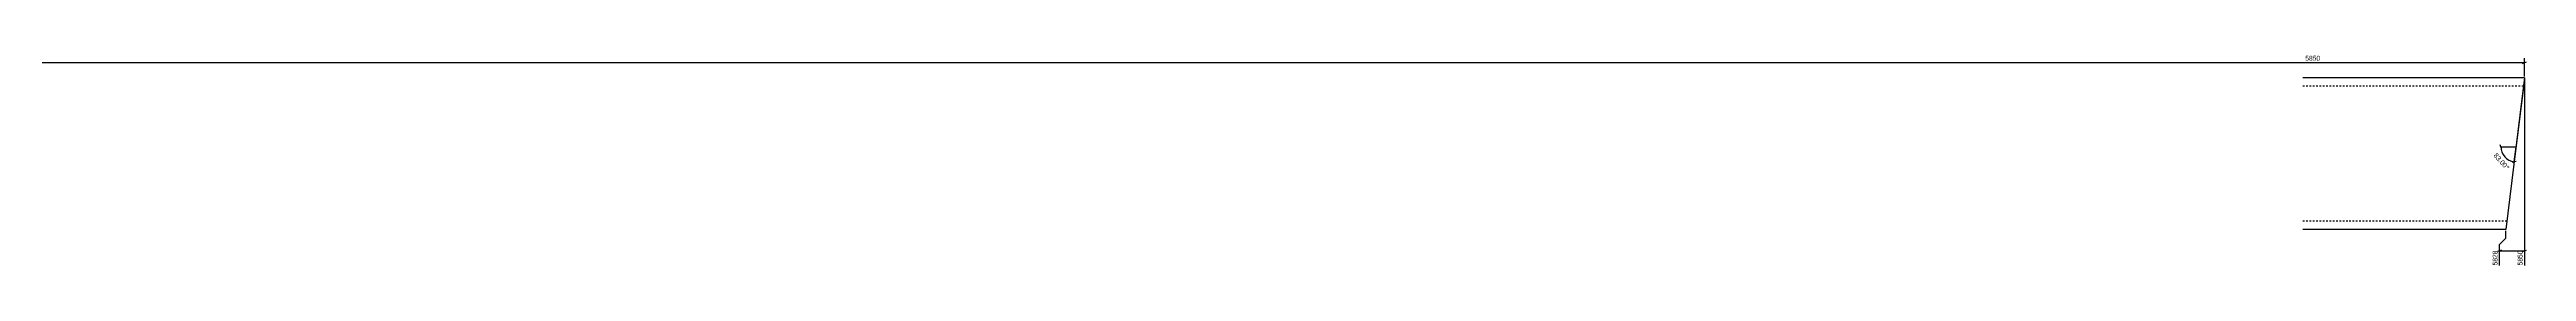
# Model space of a CAD drawing. Header units: millimetres. Extents: x 4 to 5859, y 3 to 254.
# Drawn here: x 2932 to 5859, y 3 to 254 of the extents above; entities that cross this region are included whole.
import ezdxf

# ---------------------------------------------------------------- set-up
doc = ezdxf.new("R2010")
doc.units = ezdxf.units.MM
doc.linetypes.add('DXK_LINE_DOT2', pattern=[3.9198, 1.9599, -1.9599])
doc.layers.add('MÅLSÆTNING', color=7, linetype='Continuous')
doc.layers.add('STÅL', color=7, linetype='Continuous')
doc.styles.add('Arial Narrow', font='ARIALN.TTF', dxfattribs={"height": 0.2})

msp = doc.modelspace()

# ---------------------------------------------------------------- linework, layer by layer
at = {"layer": 'MÅLSÆTNING', "color": 7, "linetype": 'Continuous'}
for p, q in [((6.8, 244.9), (5856.5, 244.9)), ((5854.2, 244), (5858.7, 245.8)), ((5856.5, 228.4), (5856.5, 250.2)), ((5856.3, 225.4), (5844.3, 127.3)), ((5856.5, 225.4), (5856.5, 4.5)), ((5829.4, 142.9), (5827.6, 147.4)), ((5828.5, 145.2), (5846.5, 145.2)), ((5841.9, 126.7), (5846.6, 127.9)), ((5844.3, 127.3), (5846.5, 145.2)), ((5826.9, 29.2), (5834.4, 36.7)), ((5834.4, 36.7), (5834.4, 45.4)), ((5829.1, 22.6), (5824.6, 20.8)), ((5826.9, 4.5), (5826.9, 29.2)), ((5826.9, 21.7), (5856.5, 21.7)), ((5854.2, 20.8), (5858.7, 22.6))]:
    msp.add_line(p, q, dxfattribs=at)
msp.add_arc((5846.5, 145.2), 18, 180, 263, dxfattribs=at)
at = {"layer": 'STÅL', "color": 2, "linetype": 'Continuous'}
for p, q in [((5856.5, 226.9), (5594.4, 226.9)), ((5856.5, 226.9), (5853.4, 201.9)), ((5853.4, 201.9), (5834.4, 46.9)), ((5834.4, 46.9), (5594.4, 46.9))]:
    msp.add_line(p, q, dxfattribs=at)
at = {"layer": 'STÅL', "color": 7, "linetype": 'DXK_LINE_DOT2'}
for p, q in [((5855.3, 216.9), (5594.4, 216.9)), ((5856.3, 225), (5853.4, 201.9)), ((5835.6, 56.9), (5594.4, 56.9))]:
    msp.add_line(p, q, dxfattribs=at)

# ---------------------------------------------------------------- next in the draw order: wipeouts: each hides what was drawn before it
at = {"color": 0}
for points in [[(5613.2, 246), (5613.2, 254.4), (5596.2, 254.4), (5596.2, 246)], [(5832.4, 118), (5838.7, 123.5), (5824, 140.1), (5817.7, 134.5)]]:
    msp.add_wipeout(points, dxfattribs=at).dxf.layer = 'MÅLSÆTNING'
at = {"color": 0, "linetype": 'Continuous'}
for points in [[(5825.7, 20.3), (5817.3, 20.3), (5817.3, 3.3), (5825.7, 3.3)], [(5855.3, 20.3), (5846.9, 20.3), (5846.9, 3.3), (5855.3, 3.3)]]:
    msp.add_wipeout(points, dxfattribs=at).dxf.layer = 'MÅLSÆTNING'

# ---------------------------------------------------------------- next in the draw order: texts
at = {"layer": 'MÅLSÆTNING', "color": 3, "style": 'Arial Narrow'}
msp.add_text('5850', height=5.73, dxfattribs=at).set_placement((5597.4, 247.2))
msp.add_text('83.00°', height=5.73, rotation=-48.5009, dxfattribs=at).set_placement((5819.4, 134.4))
at = {"layer": 'MÅLSÆTNING', "color": 3, "linetype": 'Continuous', "style": 'Arial Narrow'}
for s, p in [('5828', (5824.5, 4.5)), ('5850', (5854.1, 4.5))]:
    msp.add_text(s, height=5.73, rotation=90.0002, dxfattribs=at).set_placement(p)

doc.saveas('drawing.dxf')
